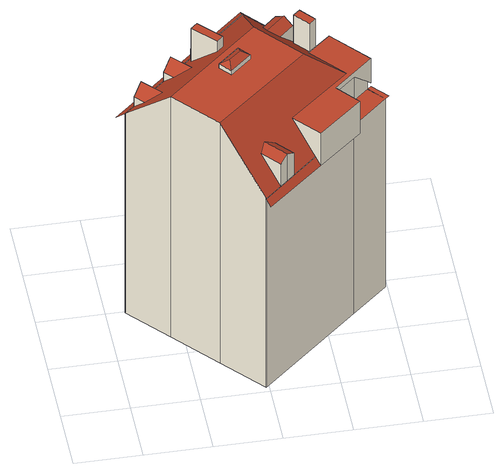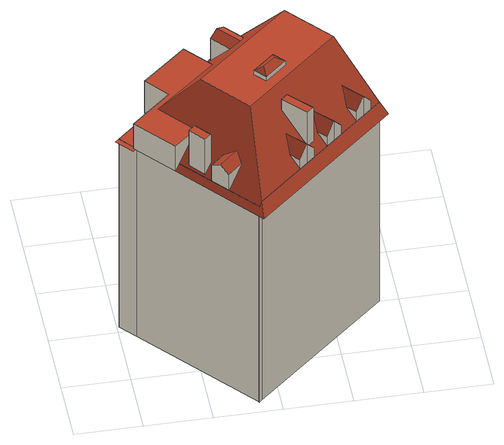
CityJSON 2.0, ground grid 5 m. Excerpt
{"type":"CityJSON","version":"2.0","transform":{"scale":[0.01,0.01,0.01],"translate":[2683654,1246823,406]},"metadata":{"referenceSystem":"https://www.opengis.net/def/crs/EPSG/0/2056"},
"CityObjects":{
"building1":{"type":"Building","attributes":{"class":"BB01","Herkunft":"EE_LB_2007","QualitaetStatus":1,"FileCreationDate":"2012-03-22","Region":8,"GebaeudeStatus":1},"children":["building1-1","building1-2","building1-3","building1-4","building1-5","building1-6","building1-7","building1-8","building1-9"]},
"building1-1":{"type":"BuildingPart","attributes":{"Geomtype":1},"parents":["building1"],"geometry":[{"type":"MultiSurface","lod":"2","boundaries":[[[0,1,2,3,4,5,6,7,8,9,10,11]],[[12,13,14]],[[12,14,15,16]],[[17,18,16,15,19,20]],[[21,20,19,22,23]],[[24,23,22,25]],[[26,24,25]],[[2,27,28,3]],[[29,30,18,17]],[[9,8,31,18]],[[8,7,32,31]],[[7,6,33,32]],[[34,11,10,35]],[[10,9,30,35]],[[6,5,36,33]],[[5,4,37,36]],[[4,3,28,37]],[[27,2,1,38]],[[1,0,39,38]],[[34,21,39,0,11]],[[20,21,34,40]],[[40,29,17,20]],[[22,19,15,14,13,41,26,25]],[[42,28,27,43]],[[44,42,43,41,13,12]],[[34,45,46,40]],[[37,28,42,44,47]],[[26,41,43,27,38,48,24]]],"semantics":{"surfaces":[{"type":"GroundSurface"},{"type":"WallSurface"},{"type":"RoofSurface"}],"values":[0,1,1,1,1,1,1,1,1,1,1,1,1,1,1,1,1,1,1,1,1,1,2,2,2,2,2,2]}}]},
"building1-2":{"type":"BuildingPart","attributes":{"Geomtype":2},"parents":["building1"],"geometry":[{"type":"MultiSurface","lod":"2","boundaries":[[[49,50,51,52,53]],[[51,54,52]],[[55,50,49]],[[56,53,52,54]],[[56,55,49,53]]],"semantics":{"surfaces":[{"type":"WallSurface"},{"type":"RoofSurface"}],"values":[0,0,0,1,1]}}]},
"building1-3":{"type":"BuildingPart","attributes":{"Geomtype":2},"parents":["building1"],"geometry":[{"type":"MultiSurface","lod":"2","boundaries":[[[57,58,59,60]],[[61,62,59,58]],[[61,63,62]],[[64,57,60]],[[65,59,62,63]],[[65,64,60,59]]],"semantics":{"surfaces":[{"type":"WallSurface"},{"type":"RoofSurface"}],"values":[0,0,0,0,1,1]}}]},
"building1-4":{"type":"BuildingPart","attributes":{"Geomtype":2},"parents":["building1"],"geometry":[{"type":"MultiSurface","lod":"2","boundaries":[[[66,67,68,69]],[[70,71,68,67]],[[70,72,71]],[[73,66,69]],[[74,68,71,72]],[[74,73,69,68]]],"semantics":{"surfaces":[{"type":"WallSurface"},{"type":"RoofSurface"}],"values":[0,0,0,0,1,1]}}]},
"building1-5":{"type":"BuildingPart","attributes":{"Geomtype":2},"parents":["building1"],"geometry":[{"type":"MultiSurface","lod":"2","boundaries":[[[75,76,77,78]],[[79,80,76,75]],[[81,82,80,79]],[[78,77,82,81]],[[83,80,82]],[[80,83,84,76]],[[83,82,77,84]],[[77,76,84]]],"semantics":{"surfaces":[{"type":"WallSurface"},{"type":"RoofSurface"}],"values":[0,0,0,0,1,1,1,1]}}]},
"building1-6":{"type":"BuildingPart","attributes":{"Geomtype":2},"parents":["building1"],"geometry":[{"type":"MultiSurface","lod":"2","boundaries":[[[85,86,87,88]],[[85,89,86]],[[90,91,92]],[[91,88,87,92]],[[89,93,87,86]],[[93,90,92,87]]],"semantics":{"surfaces":[{"type":"WallSurface"},{"type":"RoofSurface"}],"values":[0,0,0,0,1,1]}}]},
"building1-7":{"type":"BuildingPart","attributes":{"Geomtype":2},"parents":["building1"],"geometry":[{"type":"MultiSurface","lod":"2","boundaries":[[[94,95,96,97]],[[95,98,99,96]],[[100,101,99,98]],[[94,97,101,100]],[[96,99,101,97]]],"semantics":{"surfaces":[{"type":"WallSurface"},{"type":"RoofSurface"}],"values":[0,0,0,0,1]}}]},
"building1-8":{"type":"BuildingPart","attributes":{"Geomtype":2},"parents":["building1"],"geometry":[{"type":"MultiSurface","lod":"2","boundaries":[[[102,103,104,105]],[[106,107,104,103]],[[106,108,107]],[[109,102,105]],[[110,104,107,108]],[[110,109,105,104]]],"semantics":{"surfaces":[{"type":"WallSurface"},{"type":"RoofSurface"}],"values":[0,0,0,0,1,1]}}]},
"building1-9":{"type":"BuildingPart","attributes":{"Geomtype":2},"parents":["building1"],"geometry":[{"type":"MultiSurface","lod":"2","boundaries":[[[111,112,113,114]],[[112,115,116,113]],[[117,118,116,115]],[[111,114,118,117]],[[113,116,118,114]]],"semantics":{"surfaces":[{"type":"WallSurface"},{"type":"RoofSurface"}],"values":[0,0,0,0,1]}}]}
},
"vertices":[
[973,43,4],[967,49,4],[700,353,4],[408,684,4],[140,989,4],[137,992,4],[1133,1872,4],[1154,1890,4],[1160,1883,4],[1878,1060,4],[1985,937,4],[1717,699,4],[1660,1373,1807],[1486,1224,2038],[1660,1373,2038],[1907,1086,2038],[1907,1086,1807],[1767,964,1995],[1878,1060,1847],[1609,826,2038],[1609,826,1993],[1717,699,1797],[1751,658,2038],[1751,658,1734],[1422,374,1734],[1422,374,2038],[1252,569,2038],[700,353,2270],[408,684,2270],[1767,964,1776],[1878,1060,1776],[1160,1883,1851],[1154,1890,1851],[1133,1872,1879],[1717,699,1776],[1985,937,1776],[137,992,1880],[140,989,1884],[967,49,1793],[973,43,1783],[1609,826,1776],[1711,964,2038],[1112,1305,2270],[1408,964,2270],[1137,1977,1807],[2014,962,1776],[1907,1086,1776],[84,1048,1807],[1001,10,1732],
[1437,1566,1996],[1437,1566,1849],[1333,1685,1850],[1333,1685,1996],[1385,1625,2045],[1227,1588,1996],[1331,1468,1996],[1243,1494,2045],
[331,1163,1880],[271,1111,1880],[271,1111,2059],[331,1163,1967],[212,1058,1880],[212,1058,1967],[274,991,1967],[393,1096,1967],[400,973,2059],
[809,1585,1880],[750,1533,1880],[750,1533,2059],[809,1585,1967],[690,1480,1880],[690,1480,1967],[753,1413,1967],[872,1518,1967],[878,1395,2059],
[955,1064,2270],[955,1064,2308],[1030,978,2308],[1030,978,2270],[794,922,2270],[794,922,2308],[869,836,2270],[869,836,2308],[872,912,2346],[958,987,2346],
[1209,251,1788],[1209,251,1996],[1154,203,2038],[1154,203,1787],[1093,384,1996],[979,285,1996],[1096,151,1786],[1096,151,1996],[1014,364,2038],
[1472,1504,1863],[1423,1462,1929],[1423,1462,2194],[1472,1504,2194],[1518,1350,1930],[1518,1350,2194],[1567,1392,1865],[1567,1392,2194],
[579,1383,1880],[520,1330,1880],[520,1330,2059],[579,1383,1967],[461,1278,1880],[461,1278,1967],[523,1211,1967],[642,1315,1967],[649,1193,2059],
[726,1426,1941],[677,1380,1943],[677,1380,2257],[726,1426,2257],[835,1212,2162],[835,1212,2257],[884,1257,2161],[884,1257,2257]
]}
